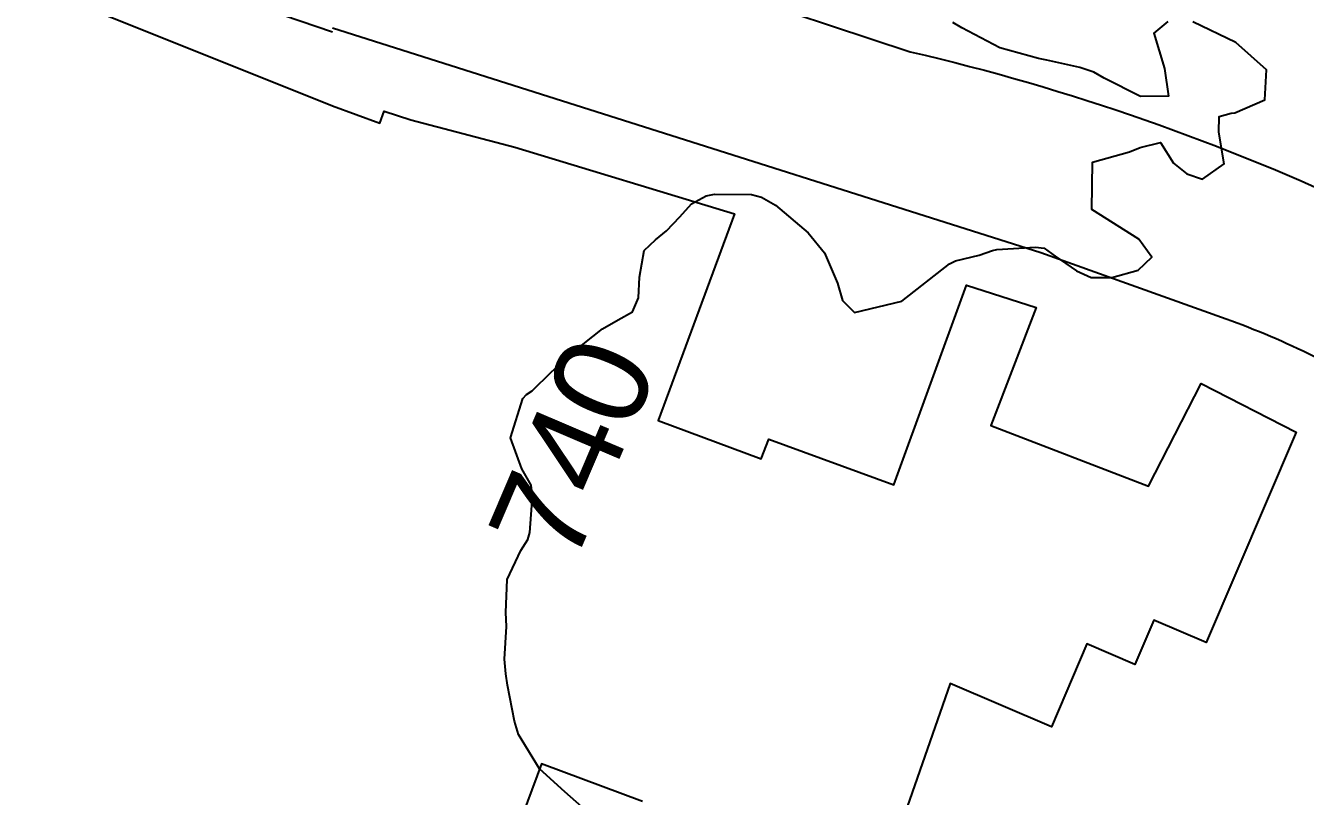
# Model space of a CAD drawing. Header units: metres. Extents: x 318500 to 325275, y 7408834 to 7428799.
# Drawn here: x 320987 to 321041.2, y 7409746 to 7409778.6 of the extents above; entities that cross this region are included whole.
import ezdxf
from ezdxf.enums import TextEntityAlignment as Align

# ---------------------------------------------------------------- set-up
doc = ezdxf.new("R2010")
doc.units = ezdxf.units.M
doc.header["$MEASUREMENT"] = 0
for name, color, linetype in [('Cotas', 45, 'Continuous'), ('Curvas de Nivel 5m', 15, 'Continuous'), ('Edificações', 30, 'Continuous'), ('Linha Férrea', 20, 'Continuous'), ('Vias Primárias', 230, 'Continuous')]:
    doc.layers.add(name, color=color, linetype=linetype)
doc.styles.add('ARIAL', font='arial.ttf')

msp = doc.modelspace()

# ---------------------------------------------------------------- linework, layer by layer
at = {"layer": 'Curvas de Nivel 5m', "elevation": 740, "flags": 128}
for points in [[(321011.046, 7409745.112), (321009.835, 7409746.162), (321008.761, 7409747.141), (321007.872, 7409748.591), (321007.703, 7409749.153), (321007.418, 7409750.68), (321007.338, 7409751.158), (321007.28, 7409751.788), (321007.363, 7409753.159), (321007.34, 7409753.758), (321007.4, 7409755.158), (321007.972, 7409756.386), (321008.271, 7409756.853), (321008.361, 7409757.146), (321008.477, 7409758.671), (321008.413, 7409759.146), (321008.02, 7409759.838), (321007.539, 7409761.158), (321008.057, 7409762.823), (321008.221, 7409762.985), (321008.451, 7409763.146), (321009.268, 7409763.943), (321010.083, 7409764.668), (321010.623, 7409765.122), (321011.434, 7409765.776), (321012.106, 7409766.156), (321012.711, 7409766.491), (321012.964, 7409767.087), (321013.004, 7409767.962), (321013.206, 7409769.084), (321013.68, 7409769.544), (321014.153, 7409769.924), (321014.718, 7409770.508), (321015.209, 7409771.06), (321015.822, 7409771.407), (321016.176, 7409771.477), (321017.748, 7409771.455), (321018.175, 7409771.345), (321018.763, 7409771.011), (321020.153, 7409769.83), (321020.834, 7409768.983), (321021.395, 7409767.71), (321021.604, 7409766.975), (321022.112, 7409766.47), (321024.12, 7409766.94), (321026.136, 7409768.522), (321026.395, 7409768.65), (321027.388, 7409768.898), (321027.95, 7409769.085), (321028.144, 7409769.127), (321029.776, 7409769.235), (321030.145, 7409769.183), (321030.618, 7409768.853), (321031.516, 7409768.221), (321032.131, 7409767.942), (321033.01, 7409767.942), (321034.134, 7409768.259), (321034.711, 7409768.801), (321034.151, 7409769.57), (321032.17, 7409770.83), (321032.2, 7409772.83), (321033.754, 7409773.265), (321034.206, 7409773.449), (321035.077, 7409773.665), (321035.621, 7409772.789), (321036.193, 7409772.333), (321036.856, 7409772.104), (321037.772, 7409772.756), (321037.547, 7409774.094), (321037.553, 7409774.76), (321038.074, 7409774.901), (321038.222, 7409774.915), (321039.492, 7409775.476), (321039.559, 7409776.737), (321038.267, 7409777.9), (321036.439, 7409778.778)], [(321035.381, 7409778.793), (321034.785, 7409778.29), (321035.25, 7409776.795), (321035.406, 7409775.619), (321034.232, 7409775.616), (321032.689, 7409776.38), (321032.247, 7409776.641), (321031.657, 7409776.839), (321030.254, 7409777.154), (321029.907, 7409777.214), (321028.262, 7409777.67), (321026.657, 7409778.523), (321026.278, 7409778.751)]]:
    msp.add_lwpolyline(points, dxfattribs=at)
at = {"layer": 'Edificações'}
for points in [[(320980.254, 7409783.116), (321000.001, 7409775.212)], [(321000.001, 7409775.212), (321002, 7409774.483), (321002.184, 7409774.987), (321003.317, 7409774.622), (321007.723, 7409773.463), (321017.034, 7409770.638), (321013.789, 7409761.889), (321018.156, 7409760.269), (321018.483, 7409761.092), (321023.783, 7409759.169), (321026.851, 7409767.624), (321029.811, 7409766.67), (321027.886, 7409761.684), (321034.565, 7409759.105), (321036.791, 7409763.46), (321040.825, 7409761.398), (321037.007, 7409752.483), (321034.786, 7409753.434), (321033.983, 7409751.56), (321031.957, 7409752.428), (321030.453, 7409748.918), (321026.157, 7409750.758), (321016.825, 7409723.993)], [(321013.134, 7409745.761), (321008.854, 7409747.351), (321007.261, 7409743.062)]]:
    msp.add_lwpolyline(points, dxfattribs=at)
at = {"layer": 'Linha Férrea'}
for points in [[(321000, 7409665.789, 0.078197), (320889.691, 7409761.645, 0.016428), (320831.735, 7409795.8, -0.029281), (320758.162, 7409840.189, -0.075107), (320633.213, 7409959.145, -0.038123), (320591.245, 7410019.369), (320569.878, 7410055.984), (320528.944, 7410130.121, 0.044252), (320455.674, 7410238.482), (320423.409, 7410279.545, -0.076357), (320336.109, 7410440.077, -0.029288), (320307.678, 7410537.206, 0.027041), (320278.586, 7410637.586, 0.100983), (320172.348, 7410808.477, 0.013159)], [(321000, 7409672.461, 0.064653), (320912.297, 7409751.466, 0.030753), (320836.249, 7409797.862, -0.016147), (320768.63, 7409837.796, -0.116635), (320583.997, 7410039.771), (320542.786, 7410113.919, 0.026405), (320494.03, 7410193.917, 0.017029), (320443.189, 7410260.7), (320429.493, 7410278.025, -0.097268), (320322.982, 7410493.451), (320310.757, 7410540.446), (320304.231, 7410567.008, 0.019913), (320282.851, 7410638.027, 0.100687), (320180.06, 7410806.177, 0.011092)]]:
    msp.add_lwpolyline(points, format="xyb", dxfattribs=at)
at = {"layer": 'Vias Primárias'}
for points in [[(321000, 7409785.104), (321016.182, 7409780.251), (321024.475, 7409777.508, -0.05348), (321043.978, 7409770.696, -0.048386), (321056.231, 7409763.358, -0.071905), (321065.241, 7409754.447, -0.000837), (321067.915, 7409750.897), (321068.945, 7409749.526), (321070.865, 7409746.148), (321073.085, 7409741.511, 0.050053)], [(321000, 7409778.523), (321009.429, 7409775.527), (321030.008, 7409768.998), (321037.852, 7409766.197, -0.060166), (321045.067, 7409762.595, 0.001991), (321052.348, 7409757.833, -0.041467), (321054.442, 7409756.214, -0.008499), (321058.459, 7409752.41, -0.071278), (321062.688, 7409746.888, -0.003971), (321065.162, 7409742.393, -0.035797)]]:
    msp.add_lwpolyline(points, format="xyb", dxfattribs=at)
msp.add_lwpolyline([(320985.518, 7409783.621), (320988.961, 7409782.116), (321000, 7409778.353)], dxfattribs=at)

# ---------------------------------------------------------------- texts
at = {"layer": 'Cotas', "style": 'ARIAL'}
msp.add_text('740', height=4, rotation=66.8804, dxfattribs=at).set_placement((321010.164, 7409760.691, 740), align=Align.MIDDLE_CENTER)

doc.saveas('drawing.dxf')
